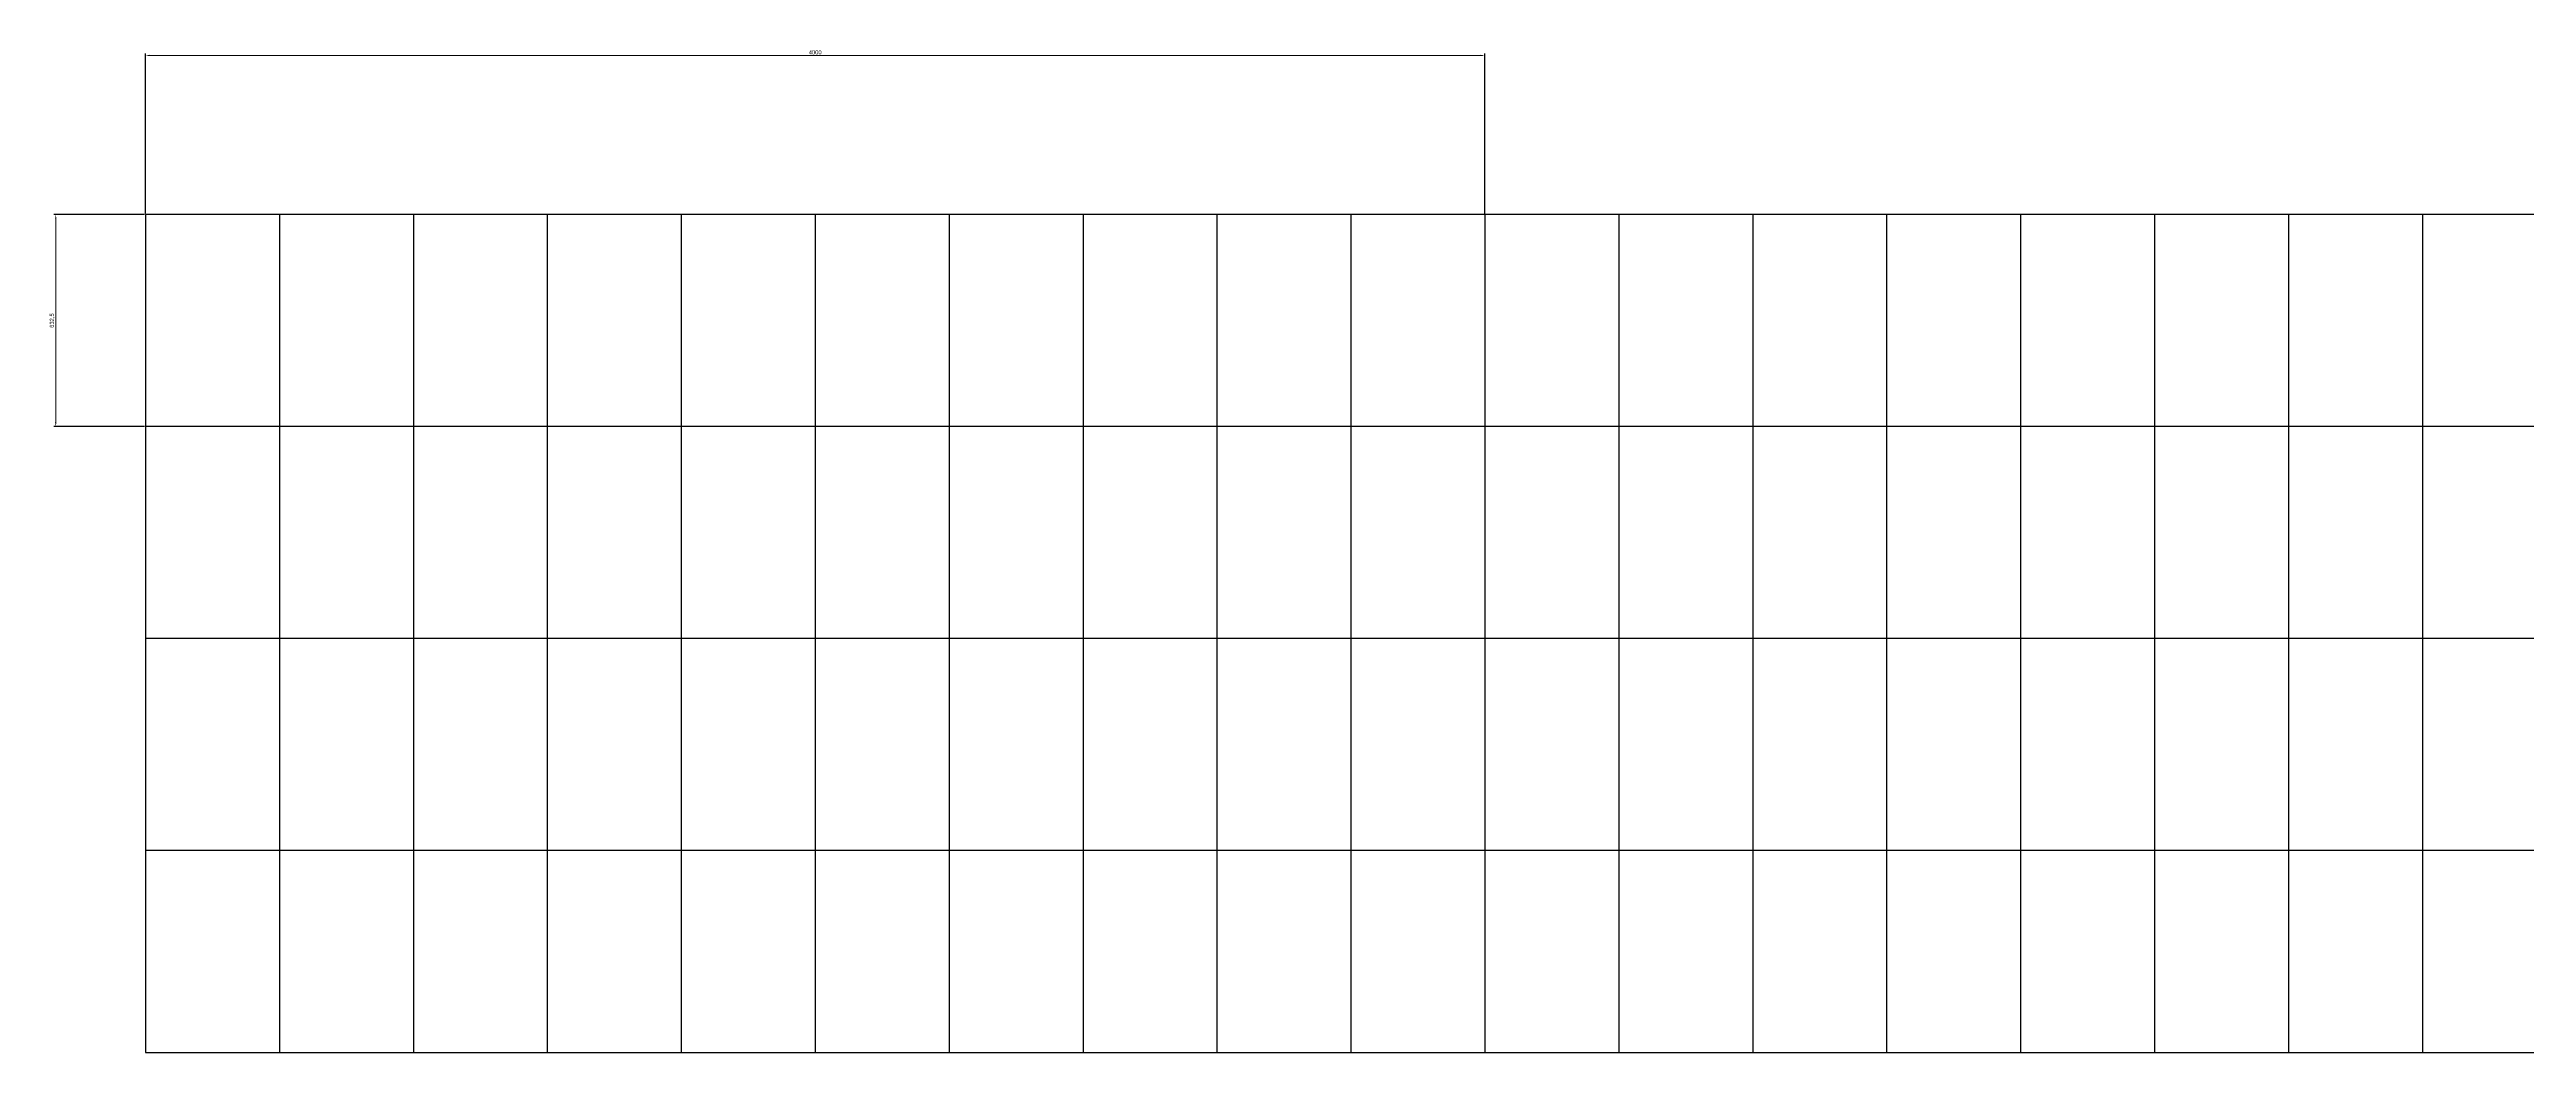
# Model space of a CAD drawing. Header units: millimetres. Extents: x -1048 to 11239, y -6749 to 873.
# Drawn here: x -1048 to 6349, y -6749 to -3757 of the extents above; entities that cross this region are included whole.
import ezdxf

# ---------------------------------------------------------------- set-up
doc = ezdxf.new("R2010")
doc.units = ezdxf.units.MM
doc.header["$LTSCALE"] = 100
doc.dimstyles.new('ISO-25', dxfattribs={"dimscale": 5, "dimtxt": 2.5, "dimasz": 2.5, "dimexe": 1.25, "dimexo": 0.625, "dimtad": 1, "dimtxsty": 'Standard', "dimcen": 2.5, "dimclrd": 1, "dimclre": 1, "dimadec": 0, "dimazin": 0, "dimtfac": 1, "dimtmove": 0, "dimatfit": 3, "dimfxl": 1, "dimlwd": 15, "dimarcsym": 0})

# ---------------------------------------------------------------- blocks, each defined once
blk = doc.blocks.new('*D11')
at = {"color": 1, "lineweight": -2, "transparency": 16777216}
for p, q in [((-761.4, -4246.2), (-761.4, -3768.4)), ((3238.6, -4246.2), (3238.6, -3768.4))]:
    blk.add_line(p, q, dxfattribs=at)
at = {"color": 1, "lineweight": 15, "transparency": 16777216}
blk.add_line((-748.9, -3774.6), (3226.1, -3774.6), dxfattribs=at)
at = {"color": 1, "transparency": 16777216}
for points in [[(-748.9, -3772.6), (-748.9, -3776.7), (-761.4, -3774.6)], [(3226.1, -3772.6), (3226.1, -3776.7), (3238.6, -3774.6)]]:
    blk.add_solid(points, dxfattribs=at)
at = {"layer": 'Defpoints', "color": 0, "transparency": 16777216}
for p in [(3238.6, -3774.6), (-761.4, -4249.3), (3238.6, -4249.3)]:
    blk.add_point(p, dxfattribs=at)
at = {"color": 0, "transparency": 16777216, "insert": (1238.6, -3765.3), "char_height": 12.5, "attachment_point": 5}
blk.add_mtext('4000', dxfattribs=at)
blk = doc.blocks.new('*D13')
at = {"color": 1, "lineweight": -2, "transparency": 16777216}
for p, q in [((-764.5, -4249.3), (-1035.7, -4249.3)), ((-764.5, -4881.8), (-1035.7, -4881.8))]:
    blk.add_line(p, q, dxfattribs=at)
at = {"color": 1, "lineweight": 15, "transparency": 16777216}
blk.add_line((-1029.4, -4869.3), (-1029.4, -4261.8), dxfattribs=at)
at = {"color": 1, "transparency": 16777216}
for points in [[(-1031.5, -4261.8), (-1027.4, -4261.8), (-1029.4, -4249.3)], [(-1031.5, -4869.3), (-1027.4, -4869.3), (-1029.4, -4881.8)]]:
    blk.add_solid(points, dxfattribs=at)
at = {"layer": 'Defpoints', "color": 0, "transparency": 16777216}
for p in [(-1029.4, -4249.3), (-761.4, -4249.3), (-761.4, -4881.8)]:
    blk.add_point(p, dxfattribs=at)
at = {"color": 0, "transparency": 16777216, "insert": (-1039.9, -4565.6), "char_height": 12.5, "attachment_point": 5, "rotation": 90}
blk.add_mtext('632,5', dxfattribs=at)

msp = doc.modelspace()

# ---------------------------------------------------------------- linework, layer by layer
for p, q in [((11238.644, -4249.334), (-761.356, -4249.334)), ((-761.356, -4249.334), (-761.356, -6749.334)), ((-361.356, -4249.334), (-361.356, -6749.334)), ((38.644, -4249.334), (38.644, -6749.334)), ((438.644, -4249.334), (438.644, -6749.334)), ((838.644, -4249.334), (838.644, -6749.334)), ((1238.644, -4249.334), (1238.644, -6749.334)), ((1638.644, -4249.334), (1638.644, -6749.334)), ((2038.644, -4249.334), (2038.644, -6749.334)), ((2438.644, -4249.334), (2438.644, -6749.334)), ((2838.644, -4249.334), (2838.644, -6749.334)), ((3238.644, -4249.334), (3238.644, -6749.334)), ((3638.644, -4249.334), (3638.644, -6749.334)), ((4038.644, -4249.334), (4038.644, -6749.334)), ((4438.644, -4249.334), (4438.644, -6749.334)), ((4838.644, -4249.334), (4838.644, -6749.334)), ((5238.644, -4249.334), (5238.644, -6749.334)), ((5638.644, -4249.334), (5638.644, -6749.334)), ((6038.644, -4249.334), (6038.644, -6749.334)), ((11238.644, -4881.834), (-761.356, -4881.834)), ((11238.644, -5514.334), (-761.356, -5514.334)), ((11238.644, -6146.834), (-761.356, -6146.834)), ((-761.356, -6749.334), (11238.644, -6749.334))]:
    msp.add_line(p, q)

# ---------------------------------------------------------------- dimensions: what is measured, and where the dimension line sits
dim = msp.add_linear_dim(base=(3238.644, -3774.642), p1=(-761.356, -4249.334), p2=(3238.644, -4249.334), dimstyle='ISO-25')
dim.commit()
dim.dimension.update_dxf_attribs({"geometry": '*D11', "text_midpoint": (1238.644, -3765.267)})
dim = msp.add_linear_dim(base=(-1029.434, -4249.334), p1=(-761.356, -4881.834), p2=(-761.356, -4249.334), angle=90, dimstyle='ISO-25')
dim.commit()
dim.dimension.update_dxf_attribs({"geometry": '*D13', "text_midpoint": (-1039.85, -4565.584)})

doc.saveas('drawing.dxf')
